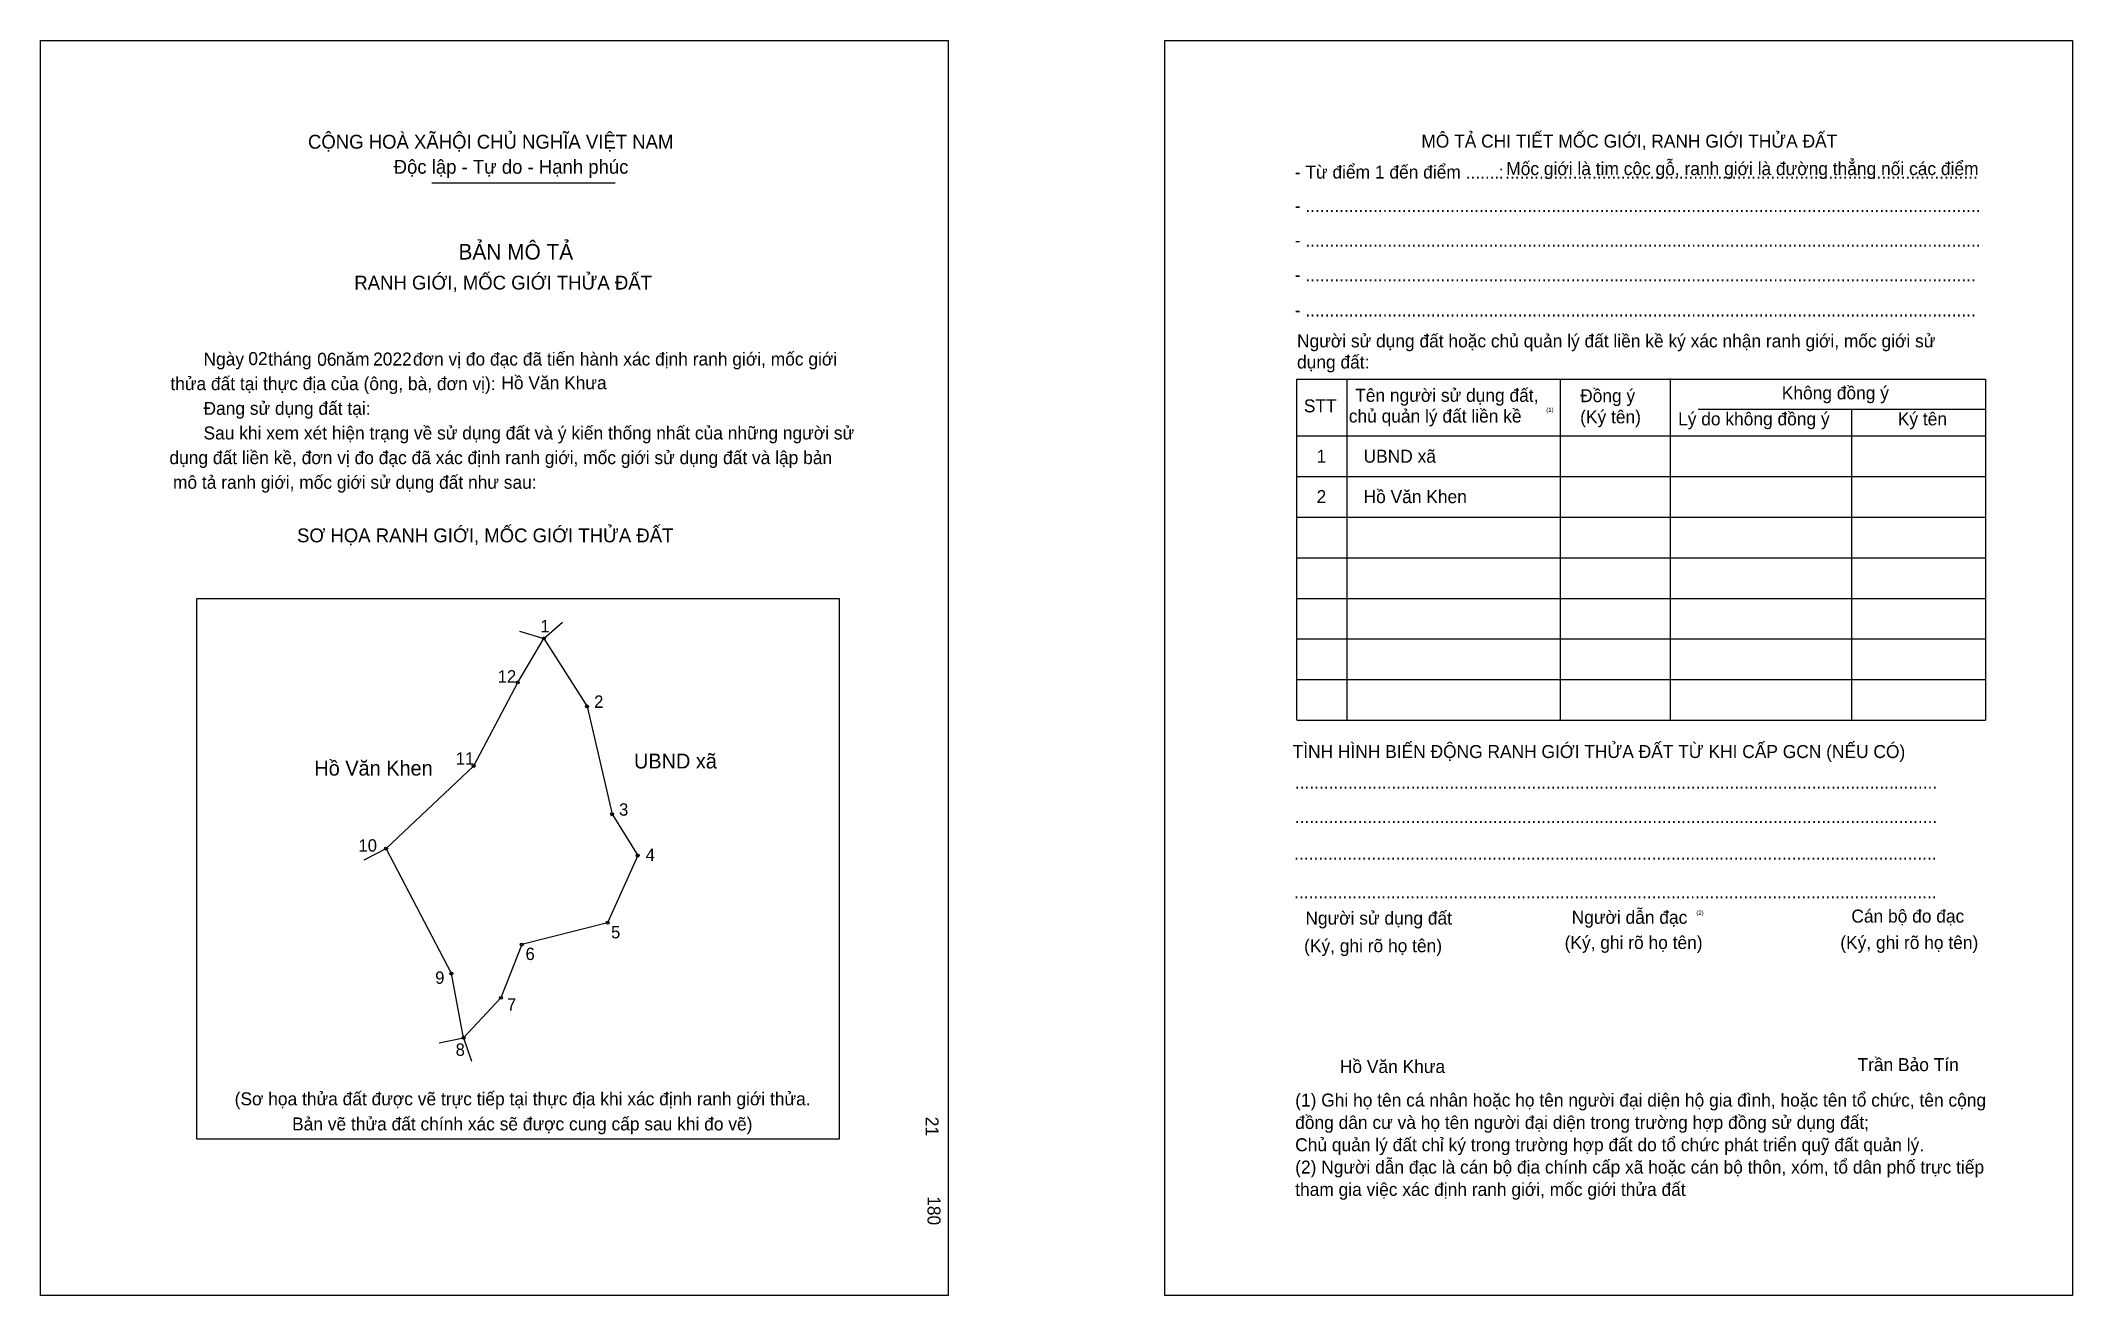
# Model space of a CAD drawing. Extents: x 547088 to 547910, y 1825710 to 1826217.
import ezdxf

# ---------------------------------------------------------------- set-up
doc = ezdxf.new("R2010")
doc.units = 0
for name, color, linetype in [('bmtKhungInTrang1', 7, 'Continuous'), ('bmtKhungInTrang2', 7, 'Continuous'), ('bmtNoiDung', 7, 'Continuous'), ('bmtTemplate', 7, 'Continuous'), ('CanhThua', 7, 'Continuous'), ('MocDinhThua', 7, 'Continuous'), ('RauThua', 7, 'Continuous'), ('SoHieuDinhThua', 7, 'Continuous'), ('TenChuLanCan', 7, 'Continuous')]:
    doc.layers.add(name, color=color, linetype=linetype)

msp = doc.modelspace()

# ---------------------------------------------------------------- linework, layer by layer
at = {"layer": 'bmtKhungInTrang1'}
msp.add_lwpolyline([(547087.98, 1826217.34), (547455.05, 1826217.34), (547455.05, 1825709.64), (547087.98, 1825709.64)], close=True, dxfattribs=at)
at = {"layer": 'bmtKhungInTrang2'}
msp.add_lwpolyline([(547542.58, 1826217.34), (547909.65, 1826217.34), (547909.65, 1825709.64), (547542.58, 1825709.64)], close=True, dxfattribs=at)
at = {"layer": 'bmtTemplate'}
for p, q in [((547246.16, 1826159.8), (547320.39, 1826159.8)), ((547616.22, 1826080.4), (547616.22, 1825942.38)), ((547702.57, 1826080.4), (547702.57, 1825942.38)), ((547746.99, 1826080.57), (547746.99, 1825942.38)), ((547874.5, 1826080.4), (547874.5, 1825942.38)), ((547758.26, 1826068.24), (547874.5, 1826068.24)), ((547596.09, 1826057.4), (547874.5, 1826057.4)), ((547596.09, 1826040.97), (547874.5, 1826040.97)), ((547596.09, 1826024.54), (547874.5, 1826024.54)), ((547596.09, 1826008.11), (547874.5, 1826008.11)), ((547596.09, 1825991.67), (547874.5, 1825991.67)), ((547596.09, 1825975.24), (547874.5, 1825975.24)), ((547596.09, 1825958.81), (547874.5, 1825958.81)), ((547596.09, 1825942.38), (547874.5, 1825942.38))]:
    msp.add_line(p, q, dxfattribs=at)
for points in [[(547595.91, 1826080.4), (547874.5, 1826080.4)], [(547595.91, 1826080.4), (547595.91, 1825942.38)], [(547820.32, 1826068.08), (547820.32, 1825942.38)]]:
    msp.add_lwpolyline(points, dxfattribs=at)
msp.add_lwpolyline([(547151.13, 1825772.87), (547151.13, 1825991.66), (547410.86, 1825991.66), (547410.86, 1825772.87)], close=True, dxfattribs=at)
at = {"layer": 'CanhThua'}
for p, q in [((547280.92, 1825957.65), (547291.48, 1825975.43)), ((547291.48, 1825975.43), (547308.97, 1825947.93)), ((547263.12, 1825923.88), (547280.92, 1825957.65)), ((547308.97, 1825947.93), (547319.07, 1825904.33)), ((547227.68, 1825890.44), (547263.12, 1825923.88)), ((547319.07, 1825904.33), (547329.46, 1825887.6)), ((547254.08, 1825839.85), (547227.68, 1825890.44)), ((547329.46, 1825887.6), (547317.26, 1825860.43)), ((547317.26, 1825860.43), (547282.55, 1825851.59)), ((547282.55, 1825851.59), (547274.13, 1825830.03)), ((547259.01, 1825813.88), (547254.08, 1825839.85)), ((547274.13, 1825830.03), (547259.01, 1825813.88))]:
    msp.add_line(p, q, dxfattribs=at)
at = {"layer": 'MocDinhThua'}
for centre in [(547291.48, 1825975.43), (547280.92, 1825957.65), (547308.97, 1825947.93), (547263.12, 1825923.88), (547319.07, 1825904.33), (547227.68, 1825890.44), (547329.46, 1825887.6), (547317.26, 1825860.43), (547282.55, 1825851.59), (547254.08, 1825839.85), (547274.13, 1825830.03), (547259.01, 1825813.88)]:
    msp.add_circle(centre, 0.602, dxfattribs=at)
at = {"layer": 'RauThua'}
for p, q in [((547281.58, 1825978.41), (547291.48, 1825975.43)), ((547291.48, 1825975.43), (547298.97, 1825982.04)), ((547218.77, 1825885.84), (547227.68, 1825890.44)), ((547249.21, 1825811.84), (547259.01, 1825813.88)), ((547259.01, 1825813.88), (547262.27, 1825804.45))]:
    msp.add_line(p, q, dxfattribs=at)

# ---------------------------------------------------------------- texts
at = {"layer": 'bmtNoiDung'}
for s, height, p in [('02', 5.252, (547171.98, 1826086.06)), ('06', 5.252, (547199.83, 1826085.77)), ('2022', 5.252, (547222.42, 1826085.88)), ('Hồ Văn Khưa', 5.2521, (547274.31, 1826076.29)), ('1', 5.25, (547603.99, 1826046.56)), ('UBND xã ', 5.252, (547623, 1826046.56)), ('2', 5.25, (547603.99, 1826030.2)), ('Hồ Văn Khen ', 5.2521, (547623, 1826030.2)), ('Hồ Văn Khưa', 5.2521, (547613.4, 1825799.62))]:
    msp.add_text(s, height=height, dxfattribs=at).set_placement(p)
for s, p in [('21', (547445.9, 1825781.91)), ('180', (547446.65, 1825749.77))]:
    msp.add_text(s, height=5.252, rotation=270, dxfattribs=at).set_placement(p)
at = {"layer": 'bmtTemplate'}
for s, height, p in [('CỘNG HOÀ XÃHỘI CHỦ NGHĨA VIỆT NAM', 5.6022, (547196.1, 1826173.62)), ('MÔ TẢ CHI TIẾT MỐC GIỚI, RANH GIỚI THỬA ĐẤT', 5.2501, (547646.37, 1826174.06)), ('Độc lập - Tự do - Hạnh phúc', 5.6022, (547230.75, 1826163.48)), ('- Từ điểm 1 đến điểm .......', 5.2501, (547595.19, 1826161.54)), (':', 5.25, (547677.68, 1826161.54)), ('Mốc giới là tim cộc gỗ, ranh giới là đường thẳng nối các điểm', 5.2501, (547680.7, 1826162.93)), ('..................................................................................................', 5.2501, (547680.26, 1826161.54)), ('- ............................................................................................................................................', 5.25009, (547595.19, 1826147.94)), ('BẢN MÔ TẢ', 6.303, (547256.97, 1826128.76)), ('- ............................................................................................................................................', 5.25009, (547595.19, 1826133.97)), ('RANH GIỚI, MỐC GIỚI THỬA ĐẤT', 5.6022, (547214.83, 1826116.61)), ('- ...........................................................................................................................................', 5.25009, (547595.19, 1826120)), ('- ...........................................................................................................................................', 5.25009, (547595.19, 1826105.71)), ('Người sử dụng đất hoặc chủ quản lý đất liền kề ký xác nhận ranh giới, mốc giới sử', 5.2501, (547596.09, 1826093.22)), ('Ngày     tháng     năm         đơn vị đo đạc đã tiến hành xác định ranh giới, mốc giới ', 5.2521, (547153.84, 1826085.88)), ('dụng đất:', 5.25, (547596.09, 1826084.68)), ('thửa đất tại thực địa của (ông, bà, đơn vị):', 5.2521, (547140.45, 1826075.91)), ('Tên người sử dụng đất,', 5.2501, (547619.61, 1826071.2)), ('Đồng ý', 5.25, (547710.59, 1826071.04)), ('Không đồng ý', 5.2501, (547792.13, 1826072.19)), ('Đang sử dụng đất tại:', 5.2521, (547153.84, 1826065.93)), ('STT', 5.25, (547598.83, 1826066.93)), ('chủ quản lý đất liền kề', 5.2501, (547617.03, 1826062.81)), ('(1)', 1.751, (547696.88, 1826067.12)), ('(Ký tên)', 5.25, (547710.59, 1826062.49)), ('Lý do không đồng ý', 5.2501, (547750.2, 1826061.67)), ('Ký tên', 5.25, (547839.05, 1826061.67)), ('Sau khi xem xét hiện trạng về sử dụng đất và ý kiến thống nhất của những người sử ', 5.2521, (547153.84, 1826055.96)), ('dụng đất liền kề, đơn vị đo đạc đã xác định ranh giới, mốc giới sử dụng đất và lập bản', 5.2521, (547140.06, 1826045.98)), ('mô tả ranh giới, mốc giới sử dụng đất như sau:', 5.2521, (547141.5, 1826036.01)), ('SƠ HỌA RANH GIỚI, MỐC GIỚI THỬA ĐẤT', 5.6022, (547191.68, 1826014.34)), ('TÌNH HÌNH BIẾN ĐỘNG RANH GIỚI THỬA ĐẤT TỪ KHI CẤP GCN (NẾU CÓ)', 5.2501, (547594.31, 1825927.06)), ('.....................................................................................................................................', 5.25796, (547595.19, 1825914.7)), ('.....................................................................................................................................', 5.25796, (547595.19, 1825900.74)), ('.....................................................................................................................................', 5.25796, (547594.93, 1825885.95)), ('.....................................................................................................................................', 5.25796, (547594.93, 1825870.34)), ('Người sử dụng đất', 5.2501, (547599.48, 1825859.66)), ('Người dẫn đạc', 5.2501, (547707.16, 1825859.99)), ('(2)', 1.751, (547757.58, 1825863.61)), ('Cán bộ đo đạc', 5.2501, (547820.26, 1825860.48)), ('(Ký, ghi rõ họ tên)', 5.2501, (547598.94, 1825848.49)), ('(Ký, ghi rõ họ tên)', 5.2501, (547704.3, 1825849.8)), ('(Ký, ghi rõ họ tên)', 5.2501, (547815.8, 1825849.8)), ('Trần Bảo Tín', 5.2501, (547822.76, 1825800.39)), ('(Sơ họa thửa đất được vẽ trực tiếp tại thực địa khi xác định ranh giới thửa.', 5.2521, (547166.45, 1825786.54)), ('(1) Ghi họ tên cá nhân hoặc họ tên người đại diện hộ gia đình, hoặc tên tổ chức, tên cộng', 5.2501, (547595.35, 1825786.04)), ('Bản vẽ thửa đất chính xác sẽ được cung cấp sau khi đo vẽ)', 5.2521, (547189.67, 1825776.39)), ('đồng dân cư và họ tên người đại diện trong trường hợp đồng sử dụng đất;', 5.2501, (547595.35, 1825777)), ('Chủ quản lý đất chỉ ký trong trường hợp đất do tổ chức phát triển quỹ đất quản lý.', 5.2501, (547595.35, 1825767.96)), ('(2) Người dẫn đạc là cán bộ địa chính cấp xã hoặc cán bộ thôn, xóm, tổ dân phố trực tiếp', 5.2501, (547595.35, 1825758.93)), ('tham gia việc xác định ranh giới, mốc giới thửa đất', 5.2501, (547595.35, 1825749.89))]:
    msp.add_text(s, height=height, dxfattribs=at).set_placement(p)
at = {"layer": 'SoHieuDinhThua'}
for s, height, p in [('1', 5.01, (547290.1, 1825977.94)), ('12', 5.013, (547272.84, 1825957.59)), ('2', 5.01, (547311.83, 1825947.37)), ('11', 5.013, (547255.88, 1825924.4)), ('3', 5.01, (547321.91, 1825903.73)), ('10', 5.013, (547216.54, 1825889.18)), ('4', 5.01, (547332.69, 1825885.43)), ('5', 5.01, (547318.68, 1825854.09)), ('6', 5.01, (547284.08, 1825845.33)), ('9', 5.01, (547247.55, 1825835.7)), ('7', 5.01, (547276.59, 1825824.85)), ('8', 5.01, (547255.82, 1825806.56))]:
    msp.add_text(s, height=height, dxfattribs=at).set_placement(p)
at = {"layer": 'TenChuLanCan'}
for s, height, p in [('Hồ Văn Khen', 6.0162, (547198.67, 1825919.96)), ('UBND xã', 6.016, (547327.94, 1825922.84))]:
    msp.add_text(s, height=height, dxfattribs=at).set_placement(p)

doc.saveas('drawing.dxf')
